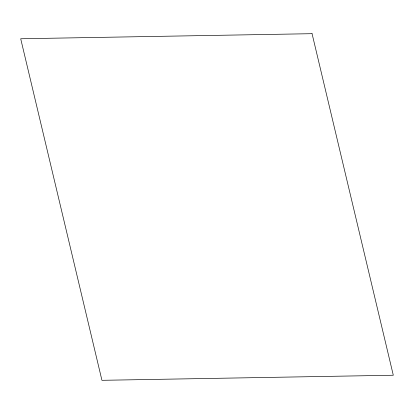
<?xml version="1.0" encoding="UTF-8"?>
<svg xmlns="http://www.w3.org/2000/svg" width="414" height="414" viewBox="0 0 414 414"><rect width="100%" height="100%" fill="white"/><g stroke="black" fill="none" stroke-linecap="round" stroke-linejoin="round"><path stroke-width="0.62" d="M312.063 33.684L20.7 38.761L101.937 380.316L393.3 375.239L312.063 33.684"/></g></svg>
